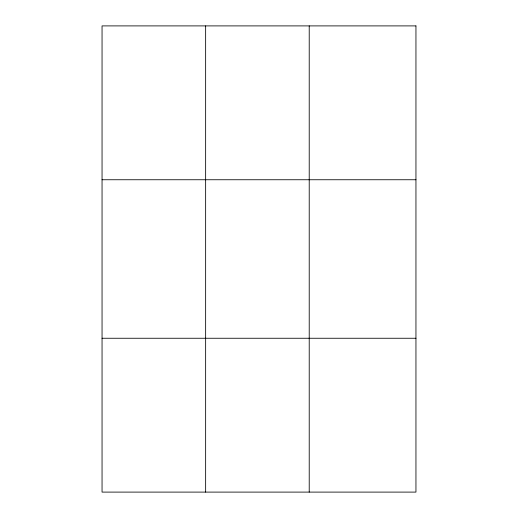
<?xml version="1.0" encoding="UTF-8"?>
<svg xmlns="http://www.w3.org/2000/svg" width="518" height="518" viewBox="0 0 518 518"><rect width="100%" height="100%" fill="white"/><g stroke="black" fill="none" stroke-linecap="round" stroke-linejoin="round"><path stroke-width="0.78" d="M205.64 492.1L205.64 25.9M309.22 492.1L309.22 25.9M102.052 179.746L415.948 179.746M102.052 338.254L415.948 338.254M415.948 25.9L415.948 492.1L102.052 492.1L102.052 25.9L415.948 25.9"/></g></svg>
